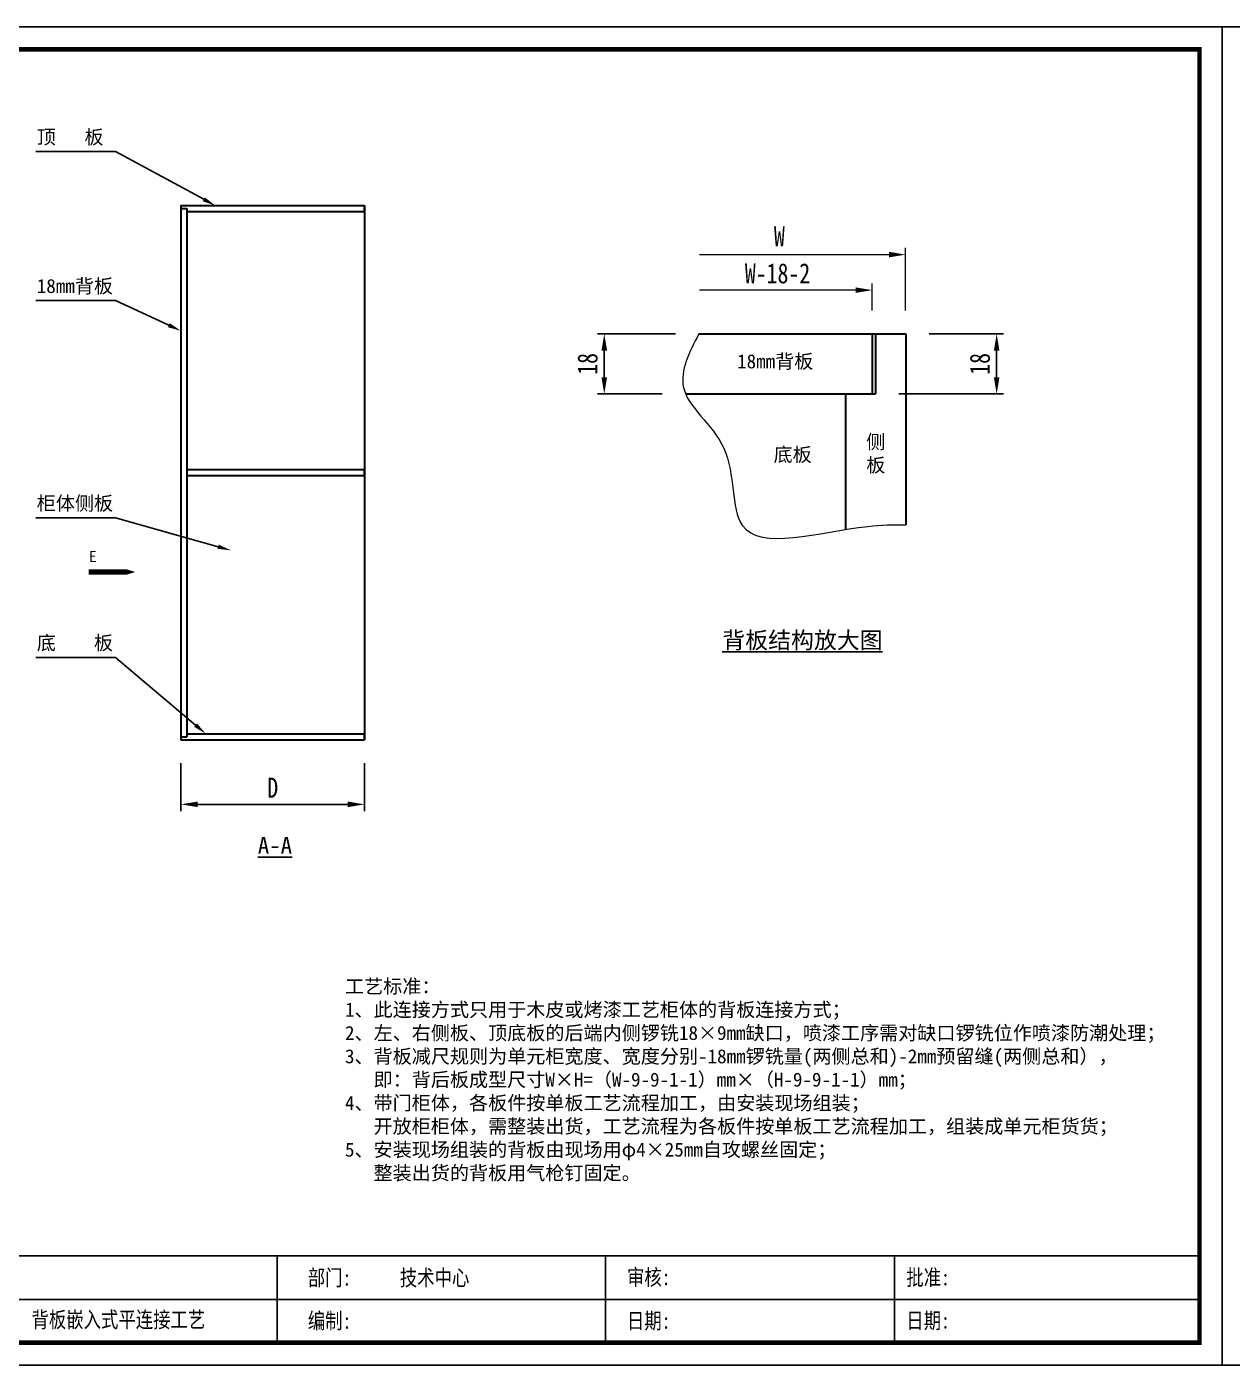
# Model space of a CAD drawing. Header units: millimetres. Extents: x 0 to 1097966, y -63096 to 223085.
# Drawn here: x 338194.1 to 338555.3, y -55611.6 to -55210.6 of the extents above; entities that cross this region are included whole.
import ezdxf
from ezdxf import colors
from ezdxf.entities.mleader import LeaderData, LeaderLine
from ezdxf.math import Vec2, Vec3

# ---------------------------------------------------------------- set-up
doc = ezdxf.new("R2010")
doc.units = ezdxf.units.MM
doc.layers.add('DZ-文字说明', color=1, linetype='Continuous')
doc.styles.add('DZ-宋体2.5', font='', dxfattribs={"width": 0.8, "height": 2.5})
doc.styles.get("Standard").update_dxf_attribs({"font": 'arial.ttf'})
doc.styles.add('TEXT', font='', dxfattribs={"width": 0.8})
doc.styles.add('宋体', font='')
doc.styles.get('DZ-宋体2.5').set_extended_font_data('SimSun')
doc.styles.get('TEXT').set_extended_font_data('SimSun')
doc.styles.get('宋体').set_extended_font_data('SimSun')
doc.dimstyles.new('副本 (2) (2) ISO-25', dxfattribs={"dimtxt": 18, "dimasz": 13, "dimexe": 6, "dimexo": 12, "dimgap": 6, "dimtad": 1, "dimtxsty": 'TEXT', "dimcen": 2.5, "dimclrd": 5, "dimclre": 5, "dimclrt": 5, "dimadec": 0, "dimazin": 0, "dimtfac": 1, "dimtmove": 0, "dimatfit": 3, "dimldrblk": 'BOXFILLED', "dimfxl": 1.25, "dimarcsym": 0})

# ---------------------------------------------------------------- blocks, each defined once
blk = doc.blocks.new('*D423')
at = {"color": 5, "lineweight": -2, "transparency": 16777216}
for p, q in [((338240.25, -55431.21), (338240.25, -55445.56)), ((338295.25, -55431.21), (338295.25, -55445.56)), ((338245.25, -55443.56), (338290.25, -55443.56))]:
    blk.add_line(p, q, dxfattribs=at)
at = {"color": 5, "lineweight": 5, "transparency": 16777216}
for points in [[(338245.25, -55442.72), (338245.25, -55444.39), (338240.25, -55443.56)], [(338290.25, -55442.72), (338290.25, -55444.39), (338295.25, -55443.56)]]:
    blk.add_solid(points, dxfattribs=at)
at = {"layer": 'Defpoints', "color": 0, "lineweight": 5, "transparency": 16777216}
for p in [(338240.25, -55424.21), (338295.25, -55424.21), (338295.25, -55443.56)]:
    blk.add_point(p, dxfattribs=at)
at = {"color": 5, "transparency": 16777216, "insert": (338267.75, -55438.56), "char_height": 6, "attachment_point": 5, "style": 'TEXT'}
blk.add_mtext('D', dxfattribs=at)
blk = doc.blocks.new('_BoxFilled')
at = {"color": 0, "linetype": 'ByBlock', "lineweight": -2}
blk.add_line((-0.5, 0), (-1, 0), dxfattribs=at)
at = {"color": 0, "linetype": 'ByBlock'}
blk.add_solid([(-0.5, 0.5), (0.5, 0.5), (-0.5, -0.5), (0.5, -0.5)], dxfattribs=at)
blk = doc.blocks.new('*D424')
at = {"color": 5, "lineweight": -2, "transparency": 16777216}
for p, q in [((338388.45, -55302.62), (338365.1, -55302.62)), ((338367.1, -55315.62), (338367.1, -55307.62)), ((338384.48, -55320.62), (338365.1, -55320.62))]:
    blk.add_line(p, q, dxfattribs=at)
at = {"color": 5, "lineweight": 5, "transparency": 16777216}
for points in [[(338366.27, -55307.62), (338367.94, -55307.62), (338367.1, -55302.62)], [(338366.27, -55315.62), (338367.94, -55315.62), (338367.1, -55320.62)]]:
    blk.add_solid(points, dxfattribs=at)
at = {"layer": 'Defpoints', "color": 0, "lineweight": 5, "transparency": 16777216}
for p in [(338367.1, -55302.62), (338395.45, -55302.62), (338391.48, -55320.62)]:
    blk.add_point(p, dxfattribs=at)
at = {"color": 5, "lineweight": 5, "transparency": 16777216, "insert": (338362.1, -55311.62), "char_height": 6, "attachment_point": 5, "rotation": 90, "style": 'TEXT'}
blk.add_mtext('18', dxfattribs=at)
blk = doc.blocks.new('RET44 RWG 4Q234RTF')
at = {"color": 5, "lineweight": 5}
for p, q in [((338442.4, -55289.52), (338395.61, -55289.52)), ((338447.4, -55295.62), (338447.4, -55287.52))]:
    blk.add_line(p, q, dxfattribs=at)
blk.add_solid([(338442.4, -55288.69), (338442.4, -55290.35), (338447.4, -55289.52)], dxfattribs=at)
at = {"color": 5, "lineweight": 5, "insert": (338419.01, -55284.52), "char_height": 6, "attachment_point": 5, "style": 'TEXT'}
blk.add_mtext('W-18-2', dxfattribs=at)
blk = doc.blocks.new('TEUYJH5WTHW5 WRTH')
at = {"color": 5, "lineweight": 5}
for p, q in [((338395.61, -55278.89), (338452.4, -55278.89)), ((338457.4, -55295.62), (338457.4, -55276.89))]:
    blk.add_line(p, q, dxfattribs=at)
blk.add_solid([(338452.4, -55278.05), (338452.4, -55279.72), (338457.4, -55278.89)], dxfattribs=at)
at = {"color": 5, "lineweight": 5, "insert": (338419.56, -55273.39), "char_height": 6, "attachment_point": 5, "style": 'TEXT'}
blk.add_mtext('W', dxfattribs=at)
blk = doc.blocks.new('*D428')
at = {"color": 5, "lineweight": -2, "transparency": 16777216}
for p, q in [((338464.4, -55302.62), (338486.67, -55302.62)), ((338484.67, -55315.62), (338484.67, -55307.62)), ((338455.4, -55320.62), (338486.67, -55320.62))]:
    blk.add_line(p, q, dxfattribs=at)
at = {"color": 5, "lineweight": 5, "transparency": 16777216}
for points in [[(338483.84, -55307.62), (338485.5, -55307.62), (338484.67, -55302.62)], [(338483.84, -55315.62), (338485.5, -55315.62), (338484.67, -55320.62)]]:
    blk.add_solid(points, dxfattribs=at)
at = {"layer": 'Defpoints', "color": 0, "lineweight": 5, "transparency": 16777216}
for p in [(338457.4, -55302.62), (338484.67, -55302.62), (338448.4, -55320.62)]:
    blk.add_point(p, dxfattribs=at)
at = {"color": 5, "lineweight": 5, "transparency": 16777216, "insert": (338479.67, -55311.62), "char_height": 6, "attachment_point": 5, "rotation": 90, "style": 'TEXT'}
blk.add_mtext('18', dxfattribs=at)

msp = doc.modelspace()

# ---------------------------------------------------------------- linework, layer by layer
at = {"lineweight": 30}
for p, q in [((338240.251, -55264.209), (338295.251, -55264.209)), ((338240.251, -55264.209), (338240.251, -55424.209)), ((338240.251, -55265.109), (338242.051, -55265.109)), ((338242.051, -55265.109), (338242.051, -55423.309)), ((338242.051, -55266.009), (338295.151, -55266.009)), ((338295.151, -55264.209), (338295.151, -55266.009)), ((338295.251, -55264.209), (338295.251, -55424.209)), ((338395.446, -55302.624), (338457.405, -55302.624)), ((338447.405, -55302.624), (338447.405, -55320.624)), ((338448.405, -55302.624), (338448.405, -55320.624)), ((338457.405, -55302.624), (338457.405, -55359.843)), ((338391.479, -55320.624), (338448.405, -55320.624)), ((338439.405, -55320.624), (338439.405, -55361.22)), ((338295.151, -55343.309), (338242.051, -55343.309)), ((338295.151, -55345.109), (338242.051, -55345.109)), ((338295.151, -55343.309), (338295.151, -55345.109)), ((338240.251, -55423.309), (338242.051, -55423.309)), ((338242.051, -55422.409), (338295.151, -55422.409)), ((338295.151, -55422.409), (338295.151, -55424.209)), ((338240.251, -55424.209), (338295.251, -55424.209))]:
    msp.add_line(p, q, dxfattribs=at)
for points in [[(337985.218, -55611.578), (338552.218, -55611.578), (338552.218, -55210.628), (337985.218, -55210.628)], [(338552.218, -55611.578), (339119.218, -55611.578), (339119.218, -55210.628), (338552.218, -55210.628)]]:
    msp.add_lwpolyline(points, close=True)
at = {"const_width": 1.35}
msp.add_lwpolyline([(337991.968, -55604.828), (338545.468, -55604.828), (338545.468, -55217.378), (337991.968, -55217.378)], close=True, dxfattribs=at)
msp.add_lwpolyline([(338226.524, -55373.959, 0, 3.24, 0), (338221.475, -55373.959, 1.62, 1.62, 0), (338212.629, -55373.959, 1.62, 1.62, 0), (338212.629, -55373.959, 1.62, 1.62, 0)], format="xyseb")
at = {"color": 251, "lineweight": 5, "true_color": 0x636466}
msp.add_open_spline([(338395.446, -55302.624), (338392.5, -55308.19), (338386.31, -55320.986), (338407.759, -55334.95), (338402.76, -55371.418), (338436.191, -55360.3), (338453.806, -55359.728), (338457.405, -55359.843)], degree=3, knots=[1.4153334, 1.4153334, 1.4153334, 1.4153334, 18.0642885, 40.1089047, 63.8022413, 101.4458684, 111.6737058, 111.6737058, 111.6737058, 111.6737058], dxfattribs=at)
at = {"layer": 'DZ-文字说明', "color": 7}
for p, q in [((338269.083, -55604.828), (338269.083, -55578.851)), ((338367.469, -55604.828), (338367.469, -55578.851)), ((338454.049, -55604.828), (338454.049, -55578.851)), ((338081.299, -55591.839), (338545.468, -55591.839))]:
    msp.add_line(p, q, dxfattribs=at)
msp.add_lwpolyline([(337991.968, -55578.851), (338545.468, -55578.851), (338545.468, -55604.828), (337991.968, -55604.828)], close=True, dxfattribs=at)

# ---------------------------------------------------------------- block references
at = {"color": 251, "lineweight": 5, "true_color": 0x636466}
for name in ['TEUYJH5WTHW5 WRTH', 'RET44 RWG 4Q234RTF']:
    msp.add_blockref(name, (0, 0), dxfattribs=at)

# ---------------------------------------------------------------- texts
at = {"style": 'DZ-宋体2.5', "width": 0.8}
for s, p in [('部门:', (338278.26, -55587.745)), ('审核:', (338373.904, -55587.586)), ('批准:', (338457.6, -55587.665)), ('编制:', (338278.26, -55600.642)), ('日期:', (338373.904, -55600.646)), ('日期:', (338457.6, -55600.59))]:
    msp.add_text(s, height=4.7732, dxfattribs=at).set_placement(p)
at = {"color": 4, "attachment_point": 4, "style": '宋体'}
for s, insert, char_height, width in [('顶   板', (338197.055, -55243.886), 4.1923, 31.34167), ('18mm背板', (338197.055, -55288.517), 4.1923, 31.34167), ('柜体侧板', (338197.055, -55353.606), 4.1923, 31.34167), ('{\\C256;E}', (338212.733, -55369.303), 3.3539, 4.17765), ('{\\L\\C256;背板结构放大图}', (338402.464, -55394.65), 5.03079, 54.39228), ('底    板', (338197.055, -55395.421), 4.1923, 31.34167), ('{\\L\\C256;A-A}', (338263.283, -55455.837), 5.03079, 6.26648)]:
    msp.add_mtext(s, dxfattribs=dict(at, insert=insert, char_height=char_height, width=width))
at = {"color": 252, "true_color": 0x939598, "width": 31.34167, "attachment_point": 4, "style": '宋体'}
for s, insert, char_height in [('18mm背板', (338406.887, -55311.083), 4.1923), ('侧\\P板', (338445.603, -55338.665), 4.192), ('底板', (338417.821, -55339.023), 4.1923)]:
    msp.add_mtext(s, dxfattribs=dict(at, insert=insert, char_height=char_height))
at = {"insert": (338289.412, -55522.768), "char_height": 4.19232, "width": 258.13231, "attachment_point": 4, "style": '宋体'}
msp.add_mtext('\\P工艺标准：{\\H1.41352x; }\\P1、此连接方式只用于木皮或烤漆工艺柜体的背板连接方式；\\P2、左、右侧板、顶底板的后端内侧锣铣18×9mm缺口，喷漆工序需对缺口锣铣位作喷漆防潮处理；{\\H1.45383x; }\\P3、背板减尺规则为单元柜宽度、宽度分别-18mm锣铣量(两侧总和)-2mm预留缝(两侧总和），\\P   即：背后板成型尺寸W×H=（W-9-9-1-1）mm×（H-9-9-1-1）mm；\\P4、带门柜体，各板件按单板工艺流程加工，由安装现场组装；\\P   开放柜柜体，需整装出货，工艺流程为各板件按单板工艺流程加工，组装成单元柜货货；\\P5、安装现场组装的背板由现场用φ4×25mm自攻螺丝固定；\\P   整装出货的背板用气枪钉固定。', dxfattribs=at)
at = {"color": 2, "style": 'DZ-宋体2.5', "width": 0.8}
for tag, p in [('技术中心', (338305.834, -55587.745)), ('背板嵌入式平连接工艺', (338195.463, -55600.289))]:
    msp.add_attdef(tag, p, '', height=4.773, dxfattribs=at)

# ---------------------------------------------------------------- dimensions: what is measured, and where the dimension line sits
at = {"color": 251, "lineweight": 5, "true_color": 0x636466}
for base, p1, p2, picture, middle in [((338367.103, -55302.624), (338391.479, -55320.624), (338395.446, -55302.624), '*D424', (338362.103, -55311.624)), ((338484.67, -55302.624), (338448.405, -55320.624), (338457.405, -55302.624), '*D428', (338479.67, -55311.624))]:
    dim = msp.add_linear_dim(base=base, p1=p1, p2=p2, angle=90, dimstyle='副本 (2) (2) ISO-25', override={"dimtxt": 6, "dimasz": 5, "dimexe": 2, "dimexo": 7, "dimgap": 2, "dimfxl": 30, "dimfxlon": 1}, dxfattribs=at)
    dim.commit()
    dim.dimension.update_dxf_attribs({"geometry": picture, "text_midpoint": middle})
dim = msp.add_linear_dim(base=(338295.251, -55443.556), p1=(338240.251, -55424.209), p2=(338295.251, -55424.209), text='D', dimstyle='副本 (2) (2) ISO-25', override={"dimtxt": 6, "dimasz": 5, "dimexe": 2, "dimexo": 7, "dimgap": 2, "dimfxl": 30, "dimfxlon": 1})
dim.commit()
dim.dimension.update_dxf_attribs({"geometry": '*D423', "text_midpoint": (338267.751, -55438.556)})

# ---------------------------------------------------------------- leaders
at = {"color": 4}
ml = msp.add_multileader_mtext('Standard', dxfattribs=at)
ml.set_content('', color=4)
ml.set_leader_properties()
ml.build(insert=Vec2(0, 0))
ctx = ml.context
ctx.base_point, ctx.plane_origin = Vec3(338192.821, -55248.001), Vec3(338242.311, -55225.704)
ctx.text_align_type = 2
notes = []
notes.append((ctx, [(0, (1, 1, 0), (338220.6, -55248.001), (-1, 0), 23.779, [(0, [(338250.598, -55264.209)], 0, [])])]))
ctx.mtext.insert, ctx.mtext.alignment, ctx.mtext.flow_direction = Vec3(338194.821, -55246.001), 3, 5
ml = msp.add_multileader_mtext('Standard', dxfattribs=at)
ml.set_content('', color=4)
ml.set_leader_properties()
ml.build(insert=Vec2(0, 0))
ctx = ml.context
ctx.base_point, ctx.plane_origin = Vec3(338192.821, -55292.631), Vec3(338242.311, -55270.335)
ctx.text_align_type = 2
notes.append((ctx, [(0, (1, 1, 0), (338220.6, -55292.631), (-1, 0), 23.779, [(0, [(338240.251, -55301.71)], 0, [])])]))
ctx.mtext.insert, ctx.mtext.alignment, ctx.mtext.flow_direction = Vec3(338194.821, -55290.631), 3, 5
ml = msp.add_multileader_mtext('Standard', dxfattribs=at)
ml.set_content('', color=4)
ml.set_leader_properties()
ml.build(insert=Vec2(0, 0))
ctx = ml.context
ctx.base_point, ctx.plane_origin = Vec3(338192.821, -55357.721), Vec3(338242.311, -55335.424)
ctx.text_align_type = 2
notes.append((ctx, [(0, (1, 1, 0), (338220.6, -55357.721), (-1, 0), 23.779, [(0, [(338255.248, -55367.469)], 0, [])])]))
ctx.mtext.insert, ctx.mtext.alignment, ctx.mtext.flow_direction = Vec3(338194.821, -55355.721), 3, 5
ml = msp.add_multileader_mtext('Standard', dxfattribs=at)
ml.set_content('', color=4)
ml.set_leader_properties()
ml.build(insert=Vec2(0, 0))
ctx = ml.context
ctx.base_point, ctx.plane_origin = Vec3(338192.821, -55399.536), Vec3(338242.311, -55377.239)
ctx.text_align_type = 2
notes.append((ctx, [(0, (1, 1, 0), (338220.6, -55399.536), (-1, 0), 23.779, [(0, [(338247.681, -55422.409)], 0, [])])]))
ctx.mtext.insert, ctx.mtext.alignment, ctx.mtext.flow_direction = Vec3(338194.821, -55397.536), 3, 5
for ctx, leaders in notes:
    for number, flags, end, landing, length, lines in leaders:
        leader = LeaderData()
        leader.index, (leader.has_last_leader_line, leader.has_dogleg_vector, leader.attachment_direction) = number, flags
        leader.last_leader_point, leader.dogleg_vector, leader.dogleg_length = Vec3(end), Vec3(landing), length
        for number, points, colour, breaks in lines:
            line = LeaderLine()
            line.index, line.vertices, line.color, line.breaks = number, Vec3.list(points), colors.encode_raw_color(colour), breaks
            leader.lines.append(line)
        ctx.leaders.append(leader)

doc.saveas('drawing.dxf')
